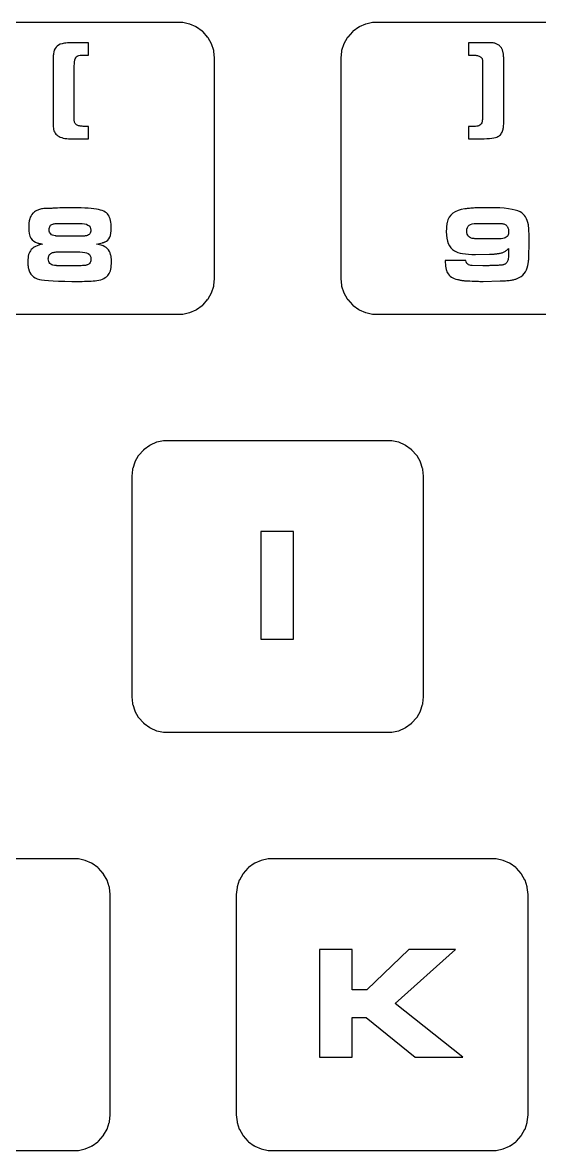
# Model space of a CAD drawing. Header units: millimetres. Extents: x -16 to 249, y -82 to 7.
# Drawn here: x 130.9 to 154.4, y -44.1 to 7.1 of the extents above; entities that cross this region are included whole.
import ezdxf

# ---------------------------------------------------------------- set-up
doc = ezdxf.new("R2010")
doc.units = ezdxf.units.MM
doc.layers.get('0').update_dxf_attribs({"lineweight": 25, "true_color": 0xffffff})

msp = doc.modelspace()

# ---------------------------------------------------------------- linework, layer by layer
for p, q in [((138.171, 7.12391), (127.829, 7.12391)), ((138.189, 7.11999), (138.171, 7.12391)), ((138.496, 7.05479), (138.189, 7.11999)), ((138.505, 7.05293), (138.496, 7.05479)), ((138.791, 6.92539), (138.505, 7.05293)), ((138.799, 6.92175), (138.791, 6.92539)), ((138.816, 6.91409), (138.799, 6.92175)), ((139.07, 6.72977), (138.816, 6.91409)), ((139.085, 6.7187), (139.07, 6.72977)), ((139.093, 6.71344), (139.085, 6.7187)), ((139.105, 6.69945), (139.093, 6.71344)), ((139.315, 6.46642), (139.105, 6.69945)), ((145.895, 6.69945), (145.685, 6.46642)), ((145.907, 6.71344), (145.895, 6.69945)), ((145.915, 6.7187), (145.907, 6.71344)), ((145.93, 6.72977), (145.915, 6.7187)), ((146.184, 6.91409), (145.93, 6.72977)), ((146.201, 6.92175), (146.184, 6.91409)), ((146.209, 6.92539), (146.201, 6.92175)), ((146.495, 7.05293), (146.209, 6.92539)), ((146.504, 7.05479), (146.495, 7.05293)), ((146.811, 7.11999), (146.504, 7.05479)), ((146.829, 7.12391), (146.811, 7.11999)), ((157.171, 7.12391), (146.829, 7.12391)), ((132.695, 6.16359), (132.613, 6.13687)), ((132.746, 6.17441), (132.695, 6.16359)), ((132.806, 6.18378), (132.746, 6.17441)), ((132.874, 6.1917), (132.806, 6.18378)), ((132.95, 6.19818), (132.874, 6.1917)), ((133.035, 6.20323), (132.95, 6.19818)), ((133.127, 6.20683), (133.035, 6.20323)), ((133.228, 6.20898), (133.127, 6.20683)), ((133.337, 6.20972), (133.228, 6.20898)), ((133.894, 6.20972), (133.337, 6.20972)), ((133.894, 5.64395), (133.894, 6.20972)), ((139.321, 6.45977), (139.315, 6.46642)), ((139.325, 6.45202), (139.321, 6.45977)), ((139.335, 6.43571), (139.325, 6.45202)), ((139.492, 6.16414), (139.335, 6.43571)), ((139.494, 6.15563), (139.492, 6.16414)), ((139.591, 5.85739), (139.494, 6.15563)), ((145.506, 6.15563), (145.409, 5.85739)), ((145.508, 6.16414), (145.506, 6.15563)), ((145.665, 6.43571), (145.508, 6.16414)), ((145.675, 6.45202), (145.665, 6.43571)), ((145.679, 6.45977), (145.675, 6.45202)), ((145.685, 6.46642), (145.679, 6.45977)), ((151.979, 6.20972), (151.176, 6.20972)), ((151.176, 6.20972), (151.176, 5.64395)), ((152.013, 6.20956), (151.979, 6.20972)), ((152.045, 6.20911), (152.013, 6.20956)), ((152.077, 6.20834), (152.045, 6.20911)), ((152.108, 6.20729), (152.077, 6.20834)), ((152.137, 6.20593), (152.108, 6.20729)), ((152.166, 6.20427), (152.137, 6.20593)), ((152.194, 6.2023), (152.166, 6.20427)), ((152.221, 6.20003), (152.194, 6.2023)), ((152.261, 6.19899), (152.221, 6.20003)), ((152.299, 6.19588), (152.261, 6.19899)), ((152.336, 6.19069), (152.299, 6.19588)), ((152.372, 6.18341), (152.336, 6.19069)), ((152.406, 6.17406), (152.372, 6.18341)), ((152.438, 6.16264), (152.406, 6.17406)), ((152.469, 6.14914), (152.438, 6.16264)), ((132.3, 5.64429), (132.299, 5.62727)), ((132.301, 5.66084), (132.3, 5.64429)), ((132.303, 5.67694), (132.301, 5.66084)), ((132.305, 5.69257), (132.303, 5.67694)), ((132.307, 5.70772), (132.305, 5.69257)), ((132.322, 5.79497), (132.307, 5.70772)), ((132.346, 5.87358), (132.322, 5.79497)), ((132.38, 5.94353), (132.346, 5.87358)), ((132.424, 6.00484), (132.38, 5.94353)), ((132.477, 6.05751), (132.424, 6.00484)), ((132.54, 6.10152), (132.477, 6.05751)), ((132.613, 6.13687), (132.54, 6.10152)), ((133.465, 5.63055), (133.517, 5.64059)), ((133.517, 5.64059), (133.573, 5.64395)), ((133.573, 5.64395), (133.894, 5.64395)), ((139.597, 5.83949), (139.591, 5.85739)), ((139.599, 5.82077), (139.597, 5.83949)), ((139.632, 5.5089), (139.599, 5.82077)), ((145.401, 5.82077), (145.368, 5.5089)), ((145.403, 5.83949), (145.401, 5.82077)), ((145.409, 5.85739), (145.403, 5.83949)), ((151.176, 5.64395), (151.41, 5.64395)), ((151.41, 5.64395), (151.458, 5.64282)), ((151.458, 5.64282), (151.503, 5.63945)), ((151.503, 5.63945), (151.545, 5.63383)), ((152.499, 6.13354), (152.469, 6.14914)), ((152.527, 6.11603), (152.499, 6.13354)), ((152.554, 6.09666), (152.527, 6.11603)), ((152.579, 6.07549), (152.554, 6.09666)), ((152.604, 6.05249), (152.579, 6.07549)), ((152.627, 6.02766), (152.604, 6.05249)), ((152.648, 6.00102), (152.627, 6.02766)), ((152.668, 5.97256), (152.648, 6.00102)), ((152.687, 5.94228), (152.668, 5.97256)), ((152.698, 5.92296), (152.687, 5.94228)), ((152.708, 5.90164), (152.698, 5.92296)), ((152.717, 5.87834), (152.708, 5.90164)), ((152.726, 5.85306), (152.717, 5.87834)), ((152.734, 5.82576), (152.726, 5.85306)), ((152.741, 5.79649), (152.734, 5.82576)), ((152.748, 5.76521), (152.741, 5.79649)), ((152.754, 5.73195), (152.748, 5.76521)), ((152.759, 5.69687), (152.754, 5.73195)), ((152.764, 5.66014), (152.759, 5.69687)), ((152.768, 5.62177), (152.764, 5.66014)), ((132.294, 5.49641), (132.293, 5.47643)), ((132.293, 5.47643), (132.293, 5.45613)), ((132.293, 5.45613), (132.293, 5.43555)), ((132.293, 5.43555), (132.293, 5.41467)), ((132.293, 5.41467), (132.293, 2.64424)), ((132.295, 5.53549), (132.294, 5.5161)), ((132.294, 5.5161), (132.294, 5.49641)), ((132.296, 5.57339), (132.295, 5.5546)), ((132.295, 5.5546), (132.295, 5.53549)), ((132.297, 5.59181), (132.296, 5.57339)), ((132.298, 5.60977), (132.297, 5.59181)), ((132.299, 5.62727), (132.298, 5.60977)), ((133.254, 5.10526), (133.255, 5.17091)), ((133.255, 5.17091), (133.257, 5.23013)), ((133.257, 5.23013), (133.259, 5.2829)), ((133.259, 5.2829), (133.263, 5.32922)), ((133.263, 5.32922), (133.267, 5.36909)), ((133.267, 5.36909), (133.272, 5.40253)), ((133.272, 5.40253), (133.278, 5.42952)), ((133.278, 5.42952), (133.295, 5.47977)), ((133.295, 5.47977), (133.318, 5.52333)), ((133.318, 5.52333), (133.346, 5.56018)), ((133.346, 5.56018), (133.38, 5.59035)), ((133.38, 5.59035), (133.42, 5.6138)), ((133.42, 5.6138), (133.465, 5.63055)), ((139.633, 5.5), (139.632, 5.5089)), ((139.633, -4.5), (139.633, 5.5)), ((145.368, 5.5089), (145.367, 5.5)), ((145.367, 5.5), (145.367, -4.5)), ((151.545, 5.63383), (151.584, 5.62596)), ((151.584, 5.62596), (151.621, 5.61584)), ((151.621, 5.61584), (151.654, 5.60347)), ((151.654, 5.60347), (151.685, 5.58885)), ((151.685, 5.58885), (151.712, 5.57199)), ((151.712, 5.57199), (151.737, 5.55298)), ((151.737, 5.55298), (151.758, 5.53188)), ((151.758, 5.53188), (151.776, 5.5087)), ((151.776, 5.5087), (151.791, 5.48344)), ((151.791, 5.48344), (151.802, 5.4561)), ((151.802, 5.4561), (151.81, 5.4267)), ((151.81, 5.4267), (151.815, 5.3952)), ((151.815, 5.3952), (151.817, 5.36163)), ((151.817, 5.36163), (151.817, 3.0162)), ((152.771, 5.58173), (152.768, 5.62177)), ((152.774, 5.54002), (152.771, 5.58173)), ((152.775, 5.49669), (152.774, 5.54002)), ((152.777, 5.45169), (152.775, 5.49669)), ((152.777, 5.40503), (152.777, 5.45169)), ((152.777, 2.63469), (152.777, 5.40503)), ((133.253, 5.03316), (133.254, 5.10526)), ((133.253, 2.68773), (133.253, 5.03316)), ((132.293, 2.64424), (132.298, 2.38916)), ((133.255, 2.65356), (133.253, 2.68773)), ((133.26, 2.62164), (133.255, 2.65356)), ((133.268, 2.59198), (133.26, 2.62164)), ((133.279, 2.56456), (133.268, 2.59198)), ((133.294, 2.53938), (133.279, 2.56456)), ((151.775, 2.57025), (151.753, 2.52724)), ((151.792, 2.61989), (151.775, 2.57025)), ((151.798, 2.64508), (151.792, 2.61989)), ((151.803, 2.67722), (151.798, 2.64508)), ((151.807, 2.71632), (151.803, 2.67722)), ((151.811, 2.76239), (151.807, 2.71632)), ((151.813, 2.8154), (151.811, 2.76239)), ((151.815, 2.87538), (151.813, 2.8154)), ((151.816, 2.94232), (151.815, 2.87538)), ((151.817, 3.0162), (151.816, 2.94232)), ((152.775, 2.50833), (152.776, 2.56918)), ((152.776, 2.56918), (152.777, 2.63469)), ((132.298, 2.38916), (132.302, 2.32356)), ((132.302, 2.32356), (132.311, 2.26212)), ((132.311, 2.26212), (132.327, 2.2048)), ((132.327, 2.2048), (132.35, 2.15164)), ((132.35, 2.15164), (132.379, 2.10263)), ((132.379, 2.10263), (132.414, 2.05775)), ((132.414, 2.05775), (132.456, 2.01703)), ((133.312, 2.51646), (133.294, 2.53938)), ((133.333, 2.49579), (133.312, 2.51646)), ((133.358, 2.47737), (133.333, 2.49579)), ((133.385, 2.46114), (133.358, 2.47737)), ((133.416, 2.44708), (133.385, 2.46114)), ((133.45, 2.43518), (133.416, 2.44708)), ((133.486, 2.42543), (133.45, 2.43518)), ((133.526, 2.41786), (133.486, 2.42543)), ((133.569, 2.41246), (133.526, 2.41786)), ((133.614, 2.40921), (133.569, 2.41246)), ((133.663, 2.40813), (133.614, 2.40921)), ((133.894, 2.40813), (133.663, 2.40813)), ((133.894, 1.84236), (133.894, 2.40813)), ((151.499, 2.40813), (151.176, 2.40813)), ((151.176, 2.40813), (151.176, 1.84236)), ((151.555, 2.41144), (151.499, 2.40813)), ((151.606, 2.42136), (151.555, 2.41144)), ((151.651, 2.43791), (151.606, 2.42136)), ((151.69, 2.46107), (151.651, 2.43791)), ((151.724, 2.49084), (151.69, 2.46107)), ((151.753, 2.52724), (151.724, 2.49084)), ((152.624, 2.0282), (152.654, 2.06419)), ((152.654, 2.06419), (152.68, 2.10349)), ((152.68, 2.10349), (152.703, 2.1461)), ((152.703, 2.1461), (152.723, 2.19202)), ((152.723, 2.19202), (152.739, 2.24124)), ((152.739, 2.24124), (152.748, 2.27409)), ((152.748, 2.27409), (152.756, 2.31161)), ((152.756, 2.31161), (152.762, 2.35381)), ((152.762, 2.35381), (152.767, 2.40065)), ((152.767, 2.40065), (152.772, 2.45216)), ((152.772, 2.45216), (152.775, 2.50833)), ((132.456, 2.01703), (132.505, 1.98045)), ((132.505, 1.98045), (132.559, 1.94809)), ((132.559, 1.94809), (132.618, 1.92004)), ((132.618, 1.92004), (132.683, 1.8963)), ((132.683, 1.8963), (132.754, 1.87689)), ((132.754, 1.87689), (132.829, 1.86179)), ((132.829, 1.86179), (132.91, 1.851)), ((132.91, 1.851), (132.996, 1.84453)), ((132.996, 1.84453), (133.088, 1.84236)), ((133.088, 1.84236), (133.894, 1.84236)), ((151.176, 1.84236), (151.735, 1.84236)), ((151.735, 1.84236), (151.88, 1.84389)), ((151.88, 1.84389), (152.012, 1.84848)), ((152.012, 1.84848), (152.129, 1.85611)), ((152.129, 1.85611), (152.233, 1.86679)), ((152.233, 1.86679), (152.324, 1.88052)), ((152.324, 1.88052), (152.4, 1.89731)), ((152.4, 1.89731), (152.463, 1.91716)), ((152.463, 1.91716), (152.512, 1.94005)), ((152.512, 1.94005), (152.553, 1.96613)), ((152.553, 1.96613), (152.59, 1.9955)), ((152.59, 1.9955), (152.624, 2.0282)), ((131.394, -1.51663), (131.367, -1.54047)), ((131.422, -1.49399), (131.394, -1.51663)), ((131.452, -1.47252), (131.422, -1.49399)), ((131.484, -1.45226), (131.452, -1.47252)), ((131.518, -1.43317), (131.484, -1.45226)), ((131.555, -1.41527), (131.518, -1.43317)), ((131.593, -1.39854), (131.555, -1.41527)), ((131.633, -1.38303), (131.593, -1.39854)), ((131.676, -1.36903), (131.633, -1.38303)), ((131.72, -1.3569), (131.676, -1.36903)), ((131.766, -1.34663), (131.72, -1.3569)), ((131.814, -1.33824), (131.766, -1.34663)), ((131.864, -1.33171), (131.814, -1.33824)), ((131.917, -1.32704), (131.864, -1.33171)), ((131.971, -1.32423), (131.917, -1.32704)), ((132.027, -1.3233), (131.971, -1.32423)), ((132.064, -1.32314), (132.027, -1.3233)), ((132.103, -1.32262), (132.064, -1.32314)), ((132.144, -1.32176), (132.103, -1.32262)), ((132.187, -1.32054), (132.144, -1.32176)), ((132.233, -1.319), (132.187, -1.32054)), ((132.28, -1.31709), (132.233, -1.319)), ((132.33, -1.31485), (132.28, -1.31709)), ((132.382, -1.31227), (132.33, -1.31485)), ((132.496, -1.30644), (132.382, -1.31227)), ((132.599, -1.30141), (132.496, -1.30644)), ((132.691, -1.29713), (132.599, -1.30141)), ((132.773, -1.29364), (132.691, -1.29713)), ((132.843, -1.29092), (132.773, -1.29364)), ((132.903, -1.28899), (132.843, -1.29092)), ((132.952, -1.28781), (132.903, -1.28899)), ((132.99, -1.28743), (132.952, -1.28781)), ((133.197, -1.28847), (132.99, -1.28743)), ((133.39, -1.29158), (133.197, -1.28847)), ((133.57, -1.29678), (133.39, -1.29158)), ((133.735, -1.30405), (133.57, -1.29678)), ((133.886, -1.3134), (133.735, -1.30405)), ((134.024, -1.32483), (133.886, -1.3134)), ((134.147, -1.33833), (134.024, -1.32483)), ((134.256, -1.35391), (134.147, -1.33833)), ((134.355, -1.37256), (134.256, -1.35391)), ((134.444, -1.39529), (134.355, -1.37256)), ((134.525, -1.42209), (134.444, -1.39529)), ((134.597, -1.45296), (134.525, -1.42209)), ((134.661, -1.4879), (134.597, -1.45296)), ((134.716, -1.52692), (134.661, -1.4879)), ((134.762, -1.56999), (134.716, -1.52692)), ((150.567, -1.47179), (150.456, -1.54251)), ((150.698, -1.41429), (150.567, -1.47179)), ((150.847, -1.37003), (150.698, -1.41429)), ((151.016, -1.33899), (150.847, -1.37003)), ((151.062, -1.33305), (151.016, -1.33899)), ((151.111, -1.32745), (151.062, -1.33305)), ((151.163, -1.32219), (151.111, -1.32745)), ((151.218, -1.31726), (151.163, -1.32219)), ((151.276, -1.31268), (151.218, -1.31726)), ((151.337, -1.30844), (151.276, -1.31268)), ((151.401, -1.30455), (151.337, -1.30844)), ((151.467, -1.30099), (151.401, -1.30455)), ((151.537, -1.29781), (151.467, -1.30099)), ((151.61, -1.29506), (151.537, -1.29781)), ((151.687, -1.29272), (151.61, -1.29506)), ((151.766, -1.29082), (151.687, -1.29272)), ((151.849, -1.28934), (151.766, -1.29082)), ((151.935, -1.28827), (151.849, -1.28934)), ((152.024, -1.28764), (151.935, -1.28827)), ((152.117, -1.28743), (152.024, -1.28764)), ((152.367, -1.29048), (152.117, -1.28743)), ((152.596, -1.29964), (152.367, -1.29048)), ((152.804, -1.3149), (152.596, -1.29964)), ((152.991, -1.33624), (152.804, -1.3149)), ((153.156, -1.36371), (152.991, -1.33624)), ((153.301, -1.39728), (153.156, -1.36371)), ((153.425, -1.43694), (153.301, -1.39728)), ((153.528, -1.48271), (153.425, -1.43694)), ((153.6, -1.52742), (153.528, -1.48271)), ((153.665, -1.5802), (153.6, -1.52742)), ((131.192, -1.98534), (131.183, -2.09213)), ((131.207, -1.88786), (131.192, -1.98534)), ((131.227, -1.79971), (131.207, -1.88786)), ((131.253, -1.7209), (131.227, -1.79971)), ((131.286, -1.65143), (131.253, -1.7209)), ((131.324, -1.59128), (131.286, -1.65143)), ((131.367, -1.54047), (131.324, -1.59128)), ((132.205, -2.0656), (132.238, -2.04729)), ((132.238, -2.04729), (132.276, -2.03439)), ((132.276, -2.03439), (132.307, -2.02612)), ((132.307, -2.02612), (132.34, -2.01895)), ((132.34, -2.01895), (132.377, -2.01289)), ((132.377, -2.01289), (132.417, -2.00793)), ((132.417, -2.00793), (132.459, -2.00407)), ((132.459, -2.00407), (132.505, -2.00131)), ((132.505, -2.00131), (132.553, -1.99966)), ((132.553, -1.99966), (132.604, -1.99911)), ((132.604, -1.99911), (133.494, -1.99911)), ((133.494, -1.99911), (133.613, -2.00386)), ((133.613, -2.00386), (133.716, -2.01811)), ((133.716, -2.01811), (133.803, -2.04185)), ((133.803, -2.04185), (133.875, -2.0751)), ((134.8, -1.61714), (134.762, -1.56999)), ((134.832, -1.66969), (134.8, -1.61714)), ((134.859, -1.72899), (134.832, -1.66969)), ((134.882, -1.79503), (134.859, -1.72899)), ((134.901, -1.86781), (134.882, -1.79503)), ((134.916, -1.94733), (134.901, -1.86781)), ((134.926, -2.0336), (134.916, -1.94733)), ((134.932, -2.1266), (134.926, -2.0336)), ((150.19, -2.03282), (150.186, -2.05777)), ((150.195, -2.00783), (150.19, -2.03282)), ((150.199, -1.98279), (150.195, -2.00783)), ((150.205, -1.9577), (150.199, -1.98279)), ((150.239, -1.83406), (150.205, -1.9577)), ((150.292, -1.72365), (150.239, -1.83406)), ((150.365, -1.62646), (150.292, -1.72365)), ((150.456, -1.54251), (150.365, -1.62646)), ((151.21, -2.0854), (151.273, -2.04765)), ((151.273, -2.04765), (151.349, -2.02068)), ((151.349, -2.02068), (151.438, -2.0045)), ((151.438, -2.0045), (151.542, -1.99911)), ((151.542, -1.99911), (152.082, -1.99911)), ((152.082, -1.99911), (152.223, -2.00339)), ((152.223, -2.00339), (152.371, -2.00768)), ((152.371, -2.00768), (152.408, -2.00867)), ((152.408, -2.00867), (152.445, -2.00952)), ((152.445, -2.00952), (152.482, -2.01025)), ((152.482, -2.01025), (152.518, -2.01085)), ((152.518, -2.01085), (152.554, -2.01131)), ((152.554, -2.01131), (152.59, -2.01164)), ((152.59, -2.01164), (152.625, -2.01184)), ((152.625, -2.01184), (152.66, -2.0119)), ((152.66, -2.0119), (152.7, -2.01346)), ((152.7, -2.01346), (152.739, -2.0181)), ((152.739, -2.0181), (152.774, -2.02582)), ((152.774, -2.02582), (152.807, -2.03665)), ((152.807, -2.03665), (152.838, -2.05057)), ((153.722, -1.64101), (153.665, -1.5802)), ((153.772, -1.70988), (153.722, -1.64101)), ((153.814, -1.78682), (153.772, -1.70988)), ((153.849, -1.8718), (153.814, -1.78682)), ((153.877, -1.96483), (153.849, -1.8718)), ((153.897, -2.0659), (153.877, -1.96483)), ((131.183, -2.09213), (131.18, -2.20827)), ((131.18, -2.20827), (131.187, -2.34544)), ((131.187, -2.34544), (131.206, -2.46785)), ((131.206, -2.46785), (131.238, -2.5755)), ((132.113, -2.28951), (132.116, -2.23862)), ((132.118, -2.3479), (132.113, -2.28951)), ((132.116, -2.23862), (132.124, -2.19316)), ((132.13, -2.39961), (132.118, -2.3479)), ((132.124, -2.19316), (132.136, -2.15314)), ((132.152, -2.4446), (132.13, -2.39961)), ((132.136, -2.15314), (132.154, -2.11853)), ((132.181, -2.48289), (132.152, -2.4446)), ((132.154, -2.11853), (132.177, -2.08936)), ((132.177, -2.08936), (132.205, -2.0656)), ((132.219, -2.5145), (132.181, -2.48289)), ((132.266, -2.53938), (132.219, -2.5145)), ((132.321, -2.55757), (132.266, -2.53938)), ((132.385, -2.56906), (132.321, -2.55757)), ((133.806, -2.56091), (133.779, -2.56664)), ((133.852, -2.54678), (133.806, -2.56091)), ((133.892, -2.5275), (133.852, -2.54678)), ((133.875, -2.0751), (133.93, -2.11784)), ((133.925, -2.50304), (133.892, -2.5275)), ((133.953, -2.47339), (133.925, -2.50304)), ((133.93, -2.11784), (133.97, -2.17009)), ((133.974, -2.43857), (133.953, -2.47339)), ((133.97, -2.17009), (133.993, -2.23183)), ((133.989, -2.39857), (133.974, -2.43857)), ((133.998, -2.35341), (133.989, -2.39857)), ((133.993, -2.23183), (134.001, -2.30307)), ((134.001, -2.30307), (133.998, -2.35341)), ((134.865, -2.62732), (134.896, -2.54501)), ((134.896, -2.54501), (134.917, -2.45074)), ((134.917, -2.45074), (134.93, -2.34453)), ((134.93, -2.34453), (134.935, -2.22635)), ((134.935, -2.22635), (134.932, -2.1266)), ((150.168, -2.28889), (150.167, -2.31715)), ((150.167, -2.31715), (150.167, -2.34605)), ((150.167, -2.34605), (150.167, -2.3756)), ((150.167, -2.3756), (150.172, -2.53108)), ((150.169, -2.26128), (150.168, -2.28889)), ((150.17, -2.23428), (150.169, -2.26128)), ((150.171, -2.20795), (150.17, -2.23428)), ((150.173, -2.18222), (150.171, -2.20795)), ((150.172, -2.53108), (150.19, -2.67326)), ((150.175, -2.15715), (150.173, -2.18222)), ((150.177, -2.13237), (150.175, -2.15715)), ((150.18, -2.10754), (150.177, -2.13237)), ((150.183, -2.08267), (150.18, -2.10754)), ((150.186, -2.05777), (150.183, -2.08267)), ((151.1, -2.34431), (151.107, -2.2634)), ((151.105, -2.41991), (151.1, -2.34431)), ((151.119, -2.48634), (151.105, -2.41991)), ((151.107, -2.2634), (151.127, -2.19328)), ((151.143, -2.54359), (151.119, -2.48634)), ((151.127, -2.19328), (151.162, -2.13396)), ((151.176, -2.59167), (151.143, -2.54359)), ((151.162, -2.13396), (151.21, -2.0854)), ((152.838, -2.05057), (152.865, -2.06757)), ((152.865, -2.06757), (152.891, -2.08768)), ((152.891, -2.08768), (152.913, -2.11087)), ((152.913, -2.11087), (152.933, -2.13684)), ((152.933, -2.13684), (152.951, -2.16533)), ((152.951, -2.16533), (152.965, -2.1963)), ((152.98, -2.52423), (152.959, -2.56615)), ((152.965, -2.1963), (152.977, -2.22978)), ((152.977, -2.22978), (152.987, -2.26575)), ((152.982, -2.51801), (152.98, -2.52423)), ((152.984, -2.51152), (152.982, -2.51801)), ((152.985, -2.50479), (152.984, -2.51152)), ((152.987, -2.4978), (152.985, -2.50479)), ((152.987, -2.26575), (152.993, -2.30423)), ((152.989, -2.49055), (152.987, -2.4978)), ((152.99, -2.48306), (152.989, -2.49055)), ((152.992, -2.47531), (152.99, -2.48306)), ((152.993, -2.4673), (152.992, -2.47531)), ((152.993, -2.30423), (152.997, -2.3452)), ((152.995, -2.45895), (152.993, -2.4673)), ((152.996, -2.45018), (152.995, -2.45895)), ((152.997, -2.44098), (152.996, -2.45018)), ((152.997, -2.3452), (152.999, -2.38867)), ((152.998, -2.42133), (152.997, -2.43137)), ((152.997, -2.43137), (152.997, -2.44098)), ((152.999, -2.39998), (152.998, -2.41086)), ((152.998, -2.41086), (152.998, -2.42133)), ((152.999, -2.38867), (152.999, -2.39998)), ((153.906, -2.13049), (153.897, -2.0659)), ((153.913, -2.20221), (153.906, -2.13049)), ((153.92, -2.28104), (153.913, -2.20221)), ((153.925, -2.36699), (153.92, -2.28104)), ((153.929, -2.46005), (153.925, -2.36699)), ((153.932, -2.56024), (153.929, -2.46005)), ((153.934, -2.66756), (153.932, -2.56024)), ((131.238, -2.5755), (131.283, -2.66838)), ((131.283, -2.66838), (131.341, -2.74652)), ((131.341, -2.74652), (131.412, -2.80989)), ((131.412, -2.80989), (131.496, -2.85851)), ((131.496, -3.04456), (131.435, -3.07747)), ((131.496, -2.85851), (131.593, -2.89235)), ((131.564, -3.01476), (131.496, -3.04456)), ((131.638, -2.98805), (131.564, -3.01476)), ((131.593, -2.89235), (131.607, -2.89635)), ((131.607, -2.89635), (131.621, -2.90024)), ((131.621, -2.90024), (131.635, -2.90399)), ((131.635, -2.90399), (131.648, -2.90762)), ((131.719, -2.96443), (131.638, -2.98805)), ((131.648, -2.90762), (131.662, -2.91112)), ((131.662, -2.91112), (131.675, -2.91449)), ((131.675, -2.91449), (131.688, -2.91774)), ((131.688, -2.91774), (131.701, -2.92087)), ((131.701, -2.92087), (131.714, -2.92389)), ((131.714, -2.92389), (131.727, -2.92688)), ((131.807, -2.94391), (131.719, -2.96443)), ((131.727, -2.92688), (131.74, -2.92982)), ((131.74, -2.92982), (131.753, -2.93272)), ((131.753, -2.93272), (131.767, -2.93559)), ((131.767, -2.93559), (131.78, -2.9384)), ((131.78, -2.9384), (131.793, -2.94118)), ((131.793, -2.94118), (131.807, -2.94391)), ((132.4, -2.57166), (132.385, -2.56906)), ((132.414, -2.57397), (132.4, -2.57166)), ((132.429, -2.57605), (132.414, -2.57397)), ((132.443, -2.57788), (132.429, -2.57605)), ((132.457, -2.57945), (132.443, -2.57788)), ((132.471, -2.58076), (132.457, -2.57945)), ((132.485, -2.58182), (132.471, -2.58076)), ((132.499, -2.58263), (132.485, -2.58182)), ((132.513, -2.58327), (132.499, -2.58263)), ((132.527, -2.58382), (132.513, -2.58327)), ((132.543, -2.58429), (132.527, -2.58382)), ((132.559, -2.58467), (132.543, -2.58429)), ((132.576, -2.58496), (132.559, -2.58467)), ((132.594, -2.58517), (132.576, -2.58496)), ((132.612, -2.58531), (132.594, -2.58517)), ((132.632, -2.58534), (132.612, -2.58531)), ((133.459, -2.58534), (132.632, -2.58534)), ((133.519, -2.58496), (133.459, -2.58534)), ((133.574, -2.58382), (133.519, -2.58496)), ((133.625, -2.58191), (133.574, -2.58382)), ((133.67, -2.57924), (133.625, -2.58191)), ((133.712, -2.57581), (133.67, -2.57924)), ((133.748, -2.57159), (133.712, -2.57581)), ((133.779, -2.56664), (133.748, -2.57159)), ((134.262, -2.94006), (134.517, -2.88579)), ((134.479, -2.99707), (134.262, -2.94006)), ((134.561, -3.02557), (134.479, -2.99707)), ((134.517, -2.88579), (134.536, -2.88147)), ((134.536, -2.88147), (134.554, -2.87663)), ((134.554, -2.87663), (134.572, -2.87129)), ((134.636, -3.06097), (134.561, -3.02557)), ((134.572, -2.87129), (134.59, -2.86543)), ((134.59, -2.86543), (134.608, -2.85909)), ((134.608, -2.85909), (134.625, -2.8522)), ((134.625, -2.8522), (134.641, -2.84483)), ((134.702, -3.10324), (134.636, -3.06097)), ((134.641, -2.84483), (134.658, -2.83694)), ((134.658, -2.83694), (134.723, -2.80247)), ((134.723, -2.80247), (134.779, -2.75606)), ((134.779, -2.75606), (134.827, -2.69766)), ((134.827, -2.69766), (134.865, -2.62732)), ((150.19, -2.67326), (150.218, -2.80212)), ((150.218, -2.80212), (150.258, -2.91766)), ((150.258, -2.91766), (150.31, -3.01988)), ((150.31, -3.01988), (150.373, -3.1088)), ((151.22, -2.63057), (151.176, -2.59167)), ((151.272, -2.66029), (151.22, -2.63057)), ((151.335, -2.68085), (151.272, -2.66029)), ((151.406, -2.69223), (151.335, -2.68085)), ((151.431, -2.69478), (151.406, -2.69223)), ((151.457, -2.69699), (151.431, -2.69478)), ((151.484, -2.69885), (151.457, -2.69699)), ((151.514, -2.70039), (151.484, -2.69885)), ((151.544, -2.70158), (151.514, -2.70039)), ((151.576, -2.70242), (151.544, -2.70158)), ((151.61, -2.70294), (151.576, -2.70242)), ((151.645, -2.70311), (151.61, -2.70294)), ((152.584, -2.70311), (151.645, -2.70311)), ((152.662, -2.70032), (152.584, -2.70311)), ((152.732, -2.69193), (152.662, -2.70032)), ((152.793, -2.67795), (152.732, -2.69193)), ((152.847, -2.65839), (152.793, -2.67795)), ((152.892, -2.63324), (152.847, -2.65839)), ((152.93, -2.60249), (152.892, -2.63324)), ((152.959, -2.56615), (152.93, -2.60249)), ((153.926, -3.17624), (153.929, -3.06528)), ((153.929, -3.06528), (153.931, -3.01337)), ((153.931, -3.01337), (153.932, -2.96527)), ((153.932, -2.96527), (153.933, -2.92099)), ((153.933, -2.92099), (153.934, -2.88051)), ((153.935, -2.78198), (153.934, -2.66756)), ((153.934, -2.81102), (153.935, -2.78198)), ((153.934, -2.84386), (153.934, -2.81102)), ((153.934, -2.88051), (153.934, -2.84386)), ((131.149, -3.56305), (131.142, -3.64505)), ((131.161, -3.48694), (131.149, -3.56305)), ((131.178, -3.41672), (131.161, -3.48694)), ((131.199, -3.35239), (131.178, -3.41672)), ((131.225, -3.29395), (131.199, -3.35239)), ((131.256, -3.24139), (131.225, -3.29395)), ((131.291, -3.19473), (131.256, -3.24139)), ((131.333, -3.15254), (131.291, -3.19473)), ((131.381, -3.11346), (131.333, -3.15254)), ((131.435, -3.07747), (131.381, -3.11346)), ((132.073, -3.61061), (132.075, -3.56572)), ((132.075, -3.56572), (132.082, -3.52428)), ((132.082, -3.52428), (132.093, -3.4863)), ((132.093, -3.4863), (132.108, -3.4518)), ((132.108, -3.4518), (132.128, -3.42075)), ((132.128, -3.42075), (132.152, -3.39316)), ((132.152, -3.39316), (132.181, -3.36903)), ((132.181, -3.36903), (132.214, -3.34837)), ((132.214, -3.34837), (132.239, -3.33633)), ((132.239, -3.33633), (132.269, -3.3259)), ((132.269, -3.3259), (132.301, -3.31708)), ((132.301, -3.31708), (132.338, -3.30984)), ((132.338, -3.30984), (132.378, -3.30423)), ((132.378, -3.30423), (132.422, -3.30022)), ((132.422, -3.30022), (132.469, -3.29782)), ((132.469, -3.29782), (132.52, -3.29701)), ((132.52, -3.29701), (133.505, -3.29701)), ((133.505, -3.29701), (133.623, -3.30196)), ((133.623, -3.30196), (133.726, -3.31679)), ((133.726, -3.31679), (133.812, -3.34149)), ((133.812, -3.34149), (133.883, -3.3761)), ((133.883, -3.3761), (133.939, -3.42058)), ((133.939, -3.42058), (133.978, -3.47495)), ((133.978, -3.47495), (134.002, -3.5392)), ((134.002, -3.5392), (134.01, -3.61333)), ((134.76, -3.15237), (134.702, -3.10324)), ((134.809, -3.20837), (134.76, -3.15237)), ((134.85, -3.27126), (134.809, -3.20837)), ((134.883, -3.341), (134.85, -3.27126)), ((134.907, -3.41762), (134.883, -3.341)), ((134.916, -3.45746), (134.907, -3.41762)), ((134.923, -3.49698), (134.916, -3.45746)), ((134.929, -3.53615), (134.923, -3.49698)), ((134.934, -3.57498), (134.929, -3.53615)), ((134.938, -3.61348), (134.934, -3.57498)), ((150.373, -3.1088), (150.447, -3.1844)), ((150.447, -3.1844), (150.533, -3.24669)), ((150.533, -3.24669), (150.606, -3.28549)), ((150.606, -3.28549), (150.693, -3.31911)), ((150.693, -3.31911), (150.794, -3.34755)), ((150.794, -3.34755), (150.908, -3.37083)), ((150.908, -3.37083), (151.036, -3.38893)), ((151.036, -3.38893), (151.177, -3.40187)), ((151.177, -3.40187), (151.333, -3.40962)), ((151.333, -3.40962), (151.501, -3.41222)), ((151.501, -3.41222), (152.128, -3.40198)), ((152.128, -3.40198), (152.164, -3.40173)), ((152.164, -3.40173), (152.2, -3.40105)), ((152.2, -3.40105), (152.235, -3.39989)), ((152.235, -3.39989), (152.27, -3.39825)), ((152.27, -3.39825), (152.304, -3.39616)), ((152.304, -3.39616), (152.338, -3.3936)), ((152.338, -3.3936), (152.371, -3.39058)), ((152.371, -3.39058), (152.403, -3.38708)), ((152.403, -3.38708), (152.436, -3.38313)), ((152.436, -3.38313), (152.468, -3.37871)), ((152.468, -3.37871), (152.501, -3.37381)), ((152.501, -3.37381), (152.535, -3.36845)), ((152.535, -3.36845), (152.568, -3.36263)), ((152.568, -3.36263), (152.602, -3.35634)), ((152.602, -3.35634), (152.636, -3.34959)), ((152.636, -3.34959), (152.67, -3.34238)), ((152.67, -3.34238), (152.705, -3.33386)), ((152.705, -3.33386), (152.738, -3.32324)), ((152.738, -3.32324), (152.771, -3.3105)), ((152.771, -3.3105), (152.803, -3.29564)), ((152.803, -3.29564), (152.834, -3.27867)), ((152.834, -3.27867), (152.864, -3.25958)), ((152.864, -3.25958), (152.894, -3.23837)), ((152.894, -3.23837), (152.923, -3.21506)), ((152.923, -3.21506), (153.001, -3.13921)), ((152.991, -3.54063), (152.984, -3.59271)), ((152.995, -3.48401), (152.991, -3.54063)), ((152.996, -3.42281), (152.995, -3.48401)), ((153.001, -3.13921), (152.996, -3.42281)), ((153.916, -3.59036), (153.918, -3.55942)), ((153.918, -3.55942), (153.919, -3.52765)), ((153.919, -3.52765), (153.92, -3.49509)), ((153.92, -3.49509), (153.921, -3.46172)), ((153.921, -3.37988), (153.922, -3.34882)), ((153.921, -3.40613), (153.921, -3.37988)), ((153.921, -3.46172), (153.921, -3.40613)), ((153.922, -3.34882), (153.923, -3.31293)), ((153.923, -3.31293), (153.924, -3.27219)), ((153.924, -3.27219), (153.925, -3.22662)), ((153.925, -3.22662), (153.926, -3.17624)), ((131.142, -3.64505), (131.14, -3.73293)), ((131.14, -3.73293), (131.14, -3.77539)), ((131.14, -3.77539), (131.142, -3.81734)), ((131.142, -3.81734), (131.144, -3.85878)), ((131.144, -3.85878), (131.148, -3.8997)), ((131.148, -3.8997), (131.152, -3.94012)), ((131.152, -3.94012), (131.158, -3.98004)), ((131.158, -3.98004), (131.164, -4.01944)), ((131.164, -4.01944), (131.172, -4.05833)), ((131.172, -4.05833), (131.196, -4.15022)), ((132.077, -3.67267), (132.073, -3.61061)), ((132.09, -3.72771), (132.077, -3.67267)), ((132.112, -3.77574), (132.09, -3.72771)), ((132.142, -3.81676), (132.112, -3.77574)), ((132.181, -3.85075), (132.142, -3.81676)), ((132.228, -3.87775), (132.181, -3.85075)), ((132.285, -3.89772), (132.228, -3.87775)), ((132.349, -3.91069), (132.285, -3.89772)), ((132.369, -3.91386), (132.349, -3.91069)), ((132.391, -3.91661), (132.369, -3.91386)), ((132.414, -3.91893), (132.391, -3.91661)), ((132.439, -3.92084), (132.414, -3.91893)), ((132.466, -3.92232), (132.439, -3.92084)), ((132.494, -3.92337), (132.466, -3.92232)), ((132.524, -3.924), (132.494, -3.92337)), ((132.556, -3.92421), (132.524, -3.924)), ((133.505, -3.92421), (132.556, -3.92421)), ((133.568, -3.92371), (133.505, -3.92421)), ((133.626, -3.92218), (133.568, -3.92371)), ((133.677, -3.91965), (133.626, -3.92218)), ((133.723, -3.91611), (133.677, -3.91965)), ((133.762, -3.91154), (133.723, -3.91611)), ((133.795, -3.90596), (133.762, -3.91154)), ((133.823, -3.89937), (133.795, -3.90596)), ((133.844, -3.89177), (133.823, -3.89937)), ((133.883, -3.87146), (133.844, -3.89177)), ((133.916, -3.847), (133.883, -3.87146)), ((133.945, -3.81841), (133.916, -3.847)), ((133.968, -3.78566), (133.945, -3.81841)), ((133.986, -3.74879), (133.968, -3.78566)), ((133.999, -3.70778), (133.986, -3.74879)), ((134.007, -3.66263), (133.999, -3.70778)), ((134.01, -3.61333), (134.007, -3.66263)), ((134.893, -4.15746), (134.911, -4.08713)), ((134.911, -4.08713), (134.925, -4.00891)), ((134.925, -4.00891), (134.935, -3.92281)), ((134.935, -3.92281), (134.941, -3.82881)), ((134.941, -3.65164), (134.938, -3.61348)), ((134.942, -3.68945), (134.941, -3.65164)), ((134.941, -3.82881), (134.943, -3.72693)), ((134.943, -3.72693), (134.942, -3.68945)), ((150.118, -3.68869), (150.119, -3.78329)), ((151.051, -3.68869), (150.118, -3.68869)), ((150.119, -3.78329), (150.124, -3.87061)), ((150.124, -3.87061), (150.132, -3.95064)), ((150.132, -3.95064), (150.142, -4.02339)), ((150.142, -4.02339), (150.156, -4.08887)), ((150.156, -4.08887), (150.173, -4.14705)), ((151.062, -3.7421), (151.051, -3.68869)), ((151.081, -3.78838), (151.062, -3.7421)), ((151.107, -3.82753), (151.081, -3.78838)), ((151.141, -3.85957), (151.107, -3.82753)), ((151.182, -3.88449), (151.141, -3.85957)), ((151.23, -3.9023), (151.182, -3.88449)), ((151.286, -3.91298), (151.23, -3.9023)), ((151.349, -3.91653), (151.286, -3.91298)), ((151.824, -3.92421), (151.349, -3.91653)), ((151.887, -3.92415), (151.824, -3.92421)), ((151.946, -3.92393), (151.887, -3.92415)), ((152.002, -3.92358), (151.946, -3.92393)), ((152.055, -3.9231), (152.002, -3.92358)), ((152.104, -3.92245), (152.055, -3.9231)), ((152.15, -3.92169), (152.104, -3.92245)), ((152.192, -3.92078), (152.15, -3.92169)), ((152.231, -3.91974), (152.192, -3.92078)), ((152.269, -3.91855), (152.231, -3.91974)), ((152.308, -3.91721), (152.269, -3.91855)), ((152.349, -3.91574), (152.308, -3.91721)), ((152.391, -3.91414), (152.349, -3.91574)), ((152.434, -3.91238), (152.391, -3.91414)), ((152.479, -3.91049), (152.434, -3.91238)), ((152.525, -3.90846), (152.479, -3.91049)), ((152.573, -3.9063), (152.525, -3.90846)), ((152.603, -3.90581), (152.573, -3.9063)), ((152.633, -3.90436), (152.603, -3.90581)), ((152.66, -3.90193), (152.633, -3.90436)), ((152.687, -3.89853), (152.66, -3.90193)), ((152.712, -3.89417), (152.687, -3.89853)), ((152.736, -3.88884), (152.712, -3.89417)), ((152.759, -3.88252), (152.736, -3.88884)), ((152.78, -3.87526), (152.759, -3.88252)), ((152.8, -3.86703), (152.78, -3.87526)), ((152.82, -3.85794), (152.8, -3.86703)), ((152.838, -3.84796), (152.82, -3.85794)), ((152.855, -3.83708), (152.838, -3.84796)), ((152.871, -3.82532), (152.855, -3.83708)), ((152.885, -3.81268), (152.871, -3.82532)), ((152.899, -3.79915), (152.885, -3.81268)), ((152.912, -3.78473), (152.899, -3.79915)), ((152.932, -3.75545), (152.912, -3.78473)), ((152.949, -3.7216), (152.932, -3.75545)), ((152.963, -3.6832), (152.949, -3.7216)), ((152.975, -3.64023), (152.963, -3.6832)), ((152.984, -3.59271), (152.975, -3.64023)), ((153.809, -4.11409), (153.844, -4.02026)), ((153.844, -4.02026), (153.869, -3.91846)), ((153.869, -3.91846), (153.876, -3.88681)), ((153.876, -3.88681), (153.882, -3.85565)), ((153.882, -3.85565), (153.888, -3.82494)), ((153.888, -3.82494), (153.893, -3.79471)), ((153.893, -3.79471), (153.898, -3.76492)), ((153.898, -3.76492), (153.902, -3.73563)), ((153.902, -3.73563), (153.906, -3.70679)), ((153.906, -3.70679), (153.909, -3.67841)), ((153.909, -3.67841), (153.912, -3.64987)), ((153.912, -3.64987), (153.914, -3.62053)), ((153.914, -3.62053), (153.916, -3.59036)), ((131.196, -4.15022), (131.231, -4.2334)), ((131.231, -4.2334), (131.277, -4.30785)), ((131.277, -4.30785), (131.334, -4.37355)), ((131.334, -4.37355), (131.401, -4.43054)), ((131.401, -4.43054), (131.478, -4.47879)), ((131.478, -4.47879), (131.567, -4.51833)), ((131.567, -4.51833), (131.666, -4.54913)), ((131.666, -4.54913), (131.766, -4.56947)), ((131.766, -4.56947), (131.903, -4.5871)), ((131.903, -4.5871), (132.076, -4.60201)), ((132.076, -4.60201), (132.286, -4.6142)), ((134.112, -4.61299), (134.199, -4.60472)), ((134.199, -4.60472), (134.281, -4.59517)), ((134.281, -4.59517), (134.37, -4.5802)), ((134.37, -4.5802), (134.453, -4.55972)), ((134.453, -4.55972), (134.529, -4.53374)), ((134.529, -4.53374), (134.599, -4.50224)), ((134.599, -4.50224), (134.663, -4.46523)), ((134.663, -4.46523), (134.72, -4.42271)), ((134.72, -4.42271), (134.771, -4.37468)), ((134.771, -4.37468), (134.815, -4.32114)), ((134.815, -4.32114), (134.845, -4.27446)), ((134.845, -4.27446), (134.871, -4.21989)), ((134.871, -4.21989), (134.893, -4.15746)), ((139.599, -4.82077), (139.632, -4.5089)), ((139.632, -4.5089), (139.633, -4.5)), ((145.367, -4.5), (145.368, -4.5089)), ((145.368, -4.5089), (145.401, -4.82077)), ((150.173, -4.14705), (150.193, -4.19795)), ((150.193, -4.19795), (150.216, -4.24158)), ((150.216, -4.24158), (150.255, -4.29976)), ((150.255, -4.29976), (150.299, -4.35236)), ((150.299, -4.35236), (150.349, -4.39935)), ((150.349, -4.39935), (150.403, -4.44077)), ((150.403, -4.44077), (150.463, -4.47659)), ((150.463, -4.47659), (150.528, -4.50684)), ((150.528, -4.50684), (150.599, -4.53148)), ((150.599, -4.53148), (150.674, -4.55054)), ((150.674, -4.55054), (150.703, -4.55777)), ((150.703, -4.55777), (150.732, -4.56459)), ((150.732, -4.56459), (150.761, -4.57098)), ((150.761, -4.57098), (150.789, -4.57695)), ((150.789, -4.57695), (150.818, -4.5825)), ((150.818, -4.5825), (150.846, -4.58763)), ((150.846, -4.58763), (150.874, -4.59233)), ((150.874, -4.59233), (150.902, -4.59662)), ((150.902, -4.59662), (150.93, -4.60042)), ((150.93, -4.60042), (150.958, -4.60371)), ((150.958, -4.60371), (150.986, -4.60651)), ((150.986, -4.60651), (151.014, -4.6088)), ((151.014, -4.6088), (151.043, -4.61057)), ((151.043, -4.61057), (151.072, -4.61183)), ((151.072, -4.61183), (151.101, -4.61259)), ((152.676, -4.61241), (152.741, -4.61107)), ((152.741, -4.61107), (152.804, -4.60884)), ((152.804, -4.60884), (152.864, -4.60573)), ((152.864, -4.60573), (152.922, -4.60173)), ((152.922, -4.60173), (152.977, -4.59683)), ((152.977, -4.59683), (153.03, -4.59105)), ((153.03, -4.59105), (153.08, -4.58437)), ((153.08, -4.58437), (153.128, -4.57698)), ((153.128, -4.57698), (153.173, -4.56903)), ((153.173, -4.56903), (153.215, -4.56053)), ((153.215, -4.56053), (153.255, -4.55148)), ((153.255, -4.55148), (153.292, -4.54189)), ((153.292, -4.54189), (153.327, -4.53172)), ((153.327, -4.53172), (153.36, -4.52103)), ((153.36, -4.52103), (153.389, -4.50977)), ((153.389, -4.50977), (153.484, -4.46375)), ((153.484, -4.46375), (153.569, -4.40976)), ((153.569, -4.40976), (153.644, -4.34779)), ((153.644, -4.34779), (153.709, -4.27786)), ((153.709, -4.27786), (153.764, -4.19997)), ((153.764, -4.19997), (153.809, -4.11409)), ((132.286, -4.6142), (132.533, -4.62369)), ((132.533, -4.62369), (132.816, -4.63046)), ((132.816, -4.63046), (133.135, -4.63454)), ((133.135, -4.63454), (133.491, -4.63589)), ((133.491, -4.63589), (133.607, -4.63525)), ((133.607, -4.63525), (133.718, -4.63335)), ((133.718, -4.63335), (133.824, -4.63017)), ((133.824, -4.63017), (133.925, -4.62572)), ((133.925, -4.62572), (134.021, -4.61998)), ((134.021, -4.61998), (134.112, -4.61299)), ((139.494, -5.15563), (139.591, -4.85739)), ((139.591, -4.85739), (139.597, -4.83949)), ((139.597, -4.83949), (139.599, -4.82077)), ((145.401, -4.82077), (145.403, -4.83949)), ((145.403, -4.83949), (145.409, -4.85739)), ((145.409, -4.85739), (145.506, -5.15563)), ((151.101, -4.61259), (151.13, -4.61285)), ((151.13, -4.61285), (151.138, -4.61304)), ((151.138, -4.61304), (151.154, -4.61357)), ((151.154, -4.61357), (151.176, -4.61447)), ((151.176, -4.61447), (151.243, -4.61736)), ((151.243, -4.61736), (151.339, -4.62167)), ((151.339, -4.62167), (151.398, -4.62437)), ((151.398, -4.62437), (151.46, -4.62708)), ((151.46, -4.62708), (151.52, -4.62941)), ((151.52, -4.62941), (151.578, -4.63139)), ((151.578, -4.63139), (151.634, -4.63301)), ((151.634, -4.63301), (151.689, -4.63428)), ((151.689, -4.63428), (151.742, -4.63518)), ((151.742, -4.63518), (151.793, -4.63571)), ((151.793, -4.63571), (151.843, -4.63589)), ((151.843, -4.63589), (152.608, -4.61285)), ((152.608, -4.61285), (152.676, -4.61241)), ((139.105, -5.69945), (139.315, -5.46642)), ((139.315, -5.46642), (139.321, -5.45977)), ((139.321, -5.45977), (139.325, -5.45202)), ((139.325, -5.45202), (139.335, -5.43571)), ((139.335, -5.43571), (139.492, -5.16414)), ((139.492, -5.16414), (139.494, -5.15563)), ((145.506, -5.15563), (145.508, -5.16414)), ((145.508, -5.16414), (145.665, -5.43571)), ((145.665, -5.43571), (145.675, -5.45202)), ((145.675, -5.45202), (145.679, -5.45977)), ((145.679, -5.45977), (145.685, -5.46642)), ((145.685, -5.46642), (145.895, -5.69945)), ((127.829, -6.12391), (138.171, -6.12391)), ((138.171, -6.12391), (138.189, -6.11999)), ((138.189, -6.11999), (138.496, -6.05479)), ((138.496, -6.05479), (138.505, -6.05293)), ((138.505, -6.05293), (138.791, -5.92539)), ((138.791, -5.92539), (138.799, -5.92175)), ((138.799, -5.92175), (138.816, -5.91409)), ((138.816, -5.91409), (139.07, -5.72977)), ((139.07, -5.72977), (139.085, -5.7187)), ((139.085, -5.7187), (139.093, -5.71344)), ((139.093, -5.71344), (139.105, -5.69945)), ((145.895, -5.69945), (145.907, -5.71344)), ((145.907, -5.71344), (145.915, -5.7187)), ((145.915, -5.7187), (145.93, -5.72977)), ((145.93, -5.72977), (146.184, -5.91409)), ((146.184, -5.91409), (146.201, -5.92175)), ((146.201, -5.92175), (146.209, -5.92539)), ((146.209, -5.92539), (146.495, -6.05293)), ((146.495, -6.05293), (146.504, -6.05479)), ((146.504, -6.05479), (146.811, -6.11999)), ((146.811, -6.11999), (146.829, -6.12391)), ((146.829, -6.12391), (157.171, -6.12391)), ((136.407, -12.2866), (136.395, -12.3005)), ((136.415, -12.2813), (136.407, -12.2866)), ((136.43, -12.2702), (136.415, -12.2813)), ((136.684, -12.0859), (136.43, -12.2702)), ((136.701, -12.0783), (136.684, -12.0859)), ((136.709, -12.0746), (136.701, -12.0783)), ((136.995, -11.9471), (136.709, -12.0746)), ((137.004, -11.9452), (136.995, -11.9471)), ((137.311, -11.88), (137.004, -11.9452)), ((137.329, -11.8761), (137.311, -11.88)), ((147.671, -11.8761), (137.329, -11.8761)), ((147.689, -11.88), (147.671, -11.8761)), ((147.996, -11.9452), (147.689, -11.88)), ((148.005, -11.9471), (147.996, -11.9452)), ((148.291, -12.0746), (148.005, -11.9471)), ((148.299, -12.0783), (148.291, -12.0746)), ((148.316, -12.0859), (148.299, -12.0783)), ((148.57, -12.2702), (148.316, -12.0859)), ((148.585, -12.2813), (148.57, -12.2702)), ((148.593, -12.2866), (148.585, -12.2813)), ((148.605, -12.3005), (148.593, -12.2866)), ((136.165, -12.5643), (136.008, -12.8359)), ((136.175, -12.548), (136.165, -12.5643)), ((136.179, -12.5402), (136.175, -12.548)), ((136.185, -12.5336), (136.179, -12.5402)), ((136.395, -12.3005), (136.185, -12.5336)), ((148.815, -12.5336), (148.605, -12.3005)), ((148.821, -12.5402), (148.815, -12.5336)), ((148.825, -12.548), (148.821, -12.5402)), ((148.835, -12.5643), (148.825, -12.548)), ((148.992, -12.8359), (148.835, -12.5643)), ((135.901, -13.1792), (135.868, -13.4911)), ((135.903, -13.1605), (135.901, -13.1792)), ((135.909, -13.1426), (135.903, -13.1605)), ((136.006, -12.8444), (135.909, -13.1426)), ((136.008, -12.8359), (136.006, -12.8444)), ((148.994, -12.8444), (148.992, -12.8359)), ((149.091, -13.1426), (148.994, -12.8444)), ((149.097, -13.1605), (149.091, -13.1426)), ((149.099, -13.1792), (149.097, -13.1605)), ((149.132, -13.4911), (149.099, -13.1792)), ((135.868, -13.4911), (135.867, -13.5)), ((135.867, -13.5), (135.867, -23.5)), ((149.133, -13.5), (149.132, -13.4911)), ((149.133, -23.5), (149.133, -13.5)), ((143.226, -15.9986), (141.737, -15.9986)), ((141.737, -15.9986), (141.737, -20.8869)), ((143.226, -20.8869), (143.226, -15.9986)), ((141.737, -20.8869), (143.226, -20.8869)), ((135.867, -23.5), (135.868, -23.5089)), ((135.868, -23.5089), (135.901, -23.8208)), ((149.099, -23.8208), (149.132, -23.5089)), ((149.132, -23.5089), (149.133, -23.5)), ((135.901, -23.8208), (135.903, -23.8395)), ((135.903, -23.8395), (135.909, -23.8574)), ((135.909, -23.8574), (136.006, -24.1556)), ((148.994, -24.1556), (149.091, -23.8574)), ((149.091, -23.8574), (149.097, -23.8395)), ((149.097, -23.8395), (149.099, -23.8208)), ((136.006, -24.1556), (136.008, -24.1641)), ((136.008, -24.1641), (136.165, -24.4357)), ((136.165, -24.4357), (136.175, -24.452)), ((136.175, -24.452), (136.179, -24.4598)), ((136.179, -24.4598), (136.185, -24.4664)), ((136.185, -24.4664), (136.395, -24.6995)), ((148.605, -24.6995), (148.815, -24.4664)), ((148.815, -24.4664), (148.821, -24.4598)), ((148.821, -24.4598), (148.825, -24.452)), ((148.825, -24.452), (148.835, -24.4357)), ((148.835, -24.4357), (148.992, -24.1641)), ((148.992, -24.1641), (148.994, -24.1556)), ((136.395, -24.6995), (136.407, -24.7134)), ((136.407, -24.7134), (136.415, -24.7187)), ((136.415, -24.7187), (136.43, -24.7298)), ((136.43, -24.7298), (136.684, -24.9141)), ((136.684, -24.9141), (136.701, -24.9217)), ((136.701, -24.9217), (136.709, -24.9254)), ((136.709, -24.9254), (136.995, -25.0529)), ((136.995, -25.0529), (137.004, -25.0548)), ((137.004, -25.0548), (137.311, -25.12)), ((147.689, -25.12), (147.996, -25.0548)), ((147.996, -25.0548), (148.005, -25.0529)), ((148.005, -25.0529), (148.291, -24.9254)), ((148.291, -24.9254), (148.299, -24.9217)), ((148.299, -24.9217), (148.316, -24.9141)), ((148.316, -24.9141), (148.57, -24.7298)), ((148.57, -24.7298), (148.585, -24.7187)), ((148.585, -24.7187), (148.593, -24.7134)), ((148.593, -24.7134), (148.605, -24.6995)), ((137.311, -25.12), (137.329, -25.1239)), ((137.329, -25.1239), (147.671, -25.1239)), ((147.671, -25.1239), (147.689, -25.12)), ((133.421, -30.8761), (123.079, -30.8761)), ((133.439, -30.88), (133.421, -30.8761)), ((133.746, -30.9452), (133.439, -30.88)), ((133.755, -30.9471), (133.746, -30.9452)), ((134.041, -31.0746), (133.755, -30.9471)), ((134.049, -31.0783), (134.041, -31.0746)), ((134.066, -31.0859), (134.049, -31.0783)), ((134.32, -31.2702), (134.066, -31.0859)), ((141.434, -31.0859), (141.18, -31.2702)), ((141.451, -31.0783), (141.434, -31.0859)), ((141.459, -31.0746), (141.451, -31.0783)), ((141.745, -30.9471), (141.459, -31.0746)), ((141.754, -30.9452), (141.745, -30.9471)), ((142.061, -30.88), (141.754, -30.9452)), ((142.079, -30.8761), (142.061, -30.88)), ((152.421, -30.8761), (142.079, -30.8761)), ((152.439, -30.88), (152.421, -30.8761)), ((152.746, -30.9452), (152.439, -30.88)), ((152.755, -30.9471), (152.746, -30.9452)), ((153.041, -31.0746), (152.755, -30.9471)), ((153.049, -31.0783), (153.041, -31.0746)), ((153.066, -31.0859), (153.049, -31.0783)), ((153.32, -31.2702), (153.066, -31.0859)), ((134.335, -31.2813), (134.32, -31.2702)), ((134.343, -31.2866), (134.335, -31.2813)), ((134.355, -31.3005), (134.343, -31.2866)), ((134.565, -31.5336), (134.355, -31.3005)), ((134.571, -31.5402), (134.565, -31.5336)), ((134.575, -31.548), (134.571, -31.5402)), ((134.585, -31.5643), (134.575, -31.548)), ((134.742, -31.8359), (134.585, -31.5643)), ((140.915, -31.5643), (140.758, -31.8359)), ((140.925, -31.548), (140.915, -31.5643)), ((140.929, -31.5402), (140.925, -31.548)), ((140.935, -31.5336), (140.929, -31.5402)), ((141.145, -31.3005), (140.935, -31.5336)), ((141.157, -31.2866), (141.145, -31.3005)), ((141.165, -31.2813), (141.157, -31.2866)), ((141.18, -31.2702), (141.165, -31.2813)), ((153.335, -31.2813), (153.32, -31.2702)), ((153.343, -31.2866), (153.335, -31.2813)), ((153.355, -31.3005), (153.343, -31.2866)), ((153.565, -31.5336), (153.355, -31.3005)), ((153.571, -31.5402), (153.565, -31.5336)), ((153.575, -31.548), (153.571, -31.5402)), ((153.585, -31.5643), (153.575, -31.548)), ((153.742, -31.8359), (153.585, -31.5643)), ((134.744, -31.8444), (134.742, -31.8359)), ((134.841, -32.1426), (134.744, -31.8444)), ((134.847, -32.1605), (134.841, -32.1426)), ((134.849, -32.1792), (134.847, -32.1605)), ((134.882, -32.4911), (134.849, -32.1792)), ((140.651, -32.1792), (140.618, -32.4911)), ((140.653, -32.1605), (140.651, -32.1792)), ((140.659, -32.1426), (140.653, -32.1605)), ((140.756, -31.8444), (140.659, -32.1426)), ((140.758, -31.8359), (140.756, -31.8444)), ((153.744, -31.8444), (153.742, -31.8359)), ((153.841, -32.1426), (153.744, -31.8444)), ((153.847, -32.1605), (153.841, -32.1426)), ((153.849, -32.1792), (153.847, -32.1605)), ((153.882, -32.4911), (153.849, -32.1792)), ((134.883, -32.5), (134.882, -32.4911)), ((134.883, -42.5), (134.883, -32.5)), ((140.618, -32.4911), (140.617, -32.5)), ((140.617, -32.5), (140.617, -42.5)), ((153.883, -32.5), (153.882, -32.4911)), ((153.883, -42.5), (153.883, -32.5)), ((145.887, -34.9986), (144.397, -34.9986)), ((144.397, -34.9986), (144.397, -39.8869)), ((145.887, -36.8302), (145.887, -34.9986)), ((148.458, -34.9986), (146.55, -36.8302)), ((147.84, -37.4519), (150.586, -34.9986)), ((150.586, -34.9986), (148.458, -34.9986)), ((146.55, -36.8302), (145.887, -36.8302)), ((150.92, -39.8869), (147.84, -37.4519)), ((145.887, -39.8869), (145.887, -38.0898)), ((145.887, -38.0898), (146.517, -38.0898)), ((146.517, -38.0898), (148.751, -39.8869)), ((144.397, -39.8869), (145.887, -39.8869)), ((148.751, -39.8869), (150.92, -39.8869)), ((134.849, -42.8208), (134.882, -42.5089)), ((134.882, -42.5089), (134.883, -42.5)), ((140.617, -42.5), (140.618, -42.5089)), ((140.618, -42.5089), (140.651, -42.8208)), ((153.849, -42.8208), (153.882, -42.5089)), ((153.882, -42.5089), (153.883, -42.5)), ((134.744, -43.1556), (134.841, -42.8574)), ((134.841, -42.8574), (134.847, -42.8395)), ((134.847, -42.8395), (134.849, -42.8208)), ((140.651, -42.8208), (140.653, -42.8395)), ((140.653, -42.8395), (140.659, -42.8574)), ((140.659, -42.8574), (140.756, -43.1556)), ((153.744, -43.1556), (153.841, -42.8574)), ((153.841, -42.8574), (153.847, -42.8395)), ((153.847, -42.8395), (153.849, -42.8208)), ((134.355, -43.6995), (134.565, -43.4664)), ((134.565, -43.4664), (134.571, -43.4598)), ((134.571, -43.4598), (134.575, -43.452)), ((134.575, -43.452), (134.585, -43.4357)), ((134.585, -43.4357), (134.742, -43.1641)), ((134.742, -43.1641), (134.744, -43.1556)), ((140.756, -43.1556), (140.758, -43.1641)), ((140.758, -43.1641), (140.915, -43.4357)), ((140.915, -43.4357), (140.925, -43.452)), ((140.925, -43.452), (140.929, -43.4598)), ((140.929, -43.4598), (140.935, -43.4664)), ((140.935, -43.4664), (141.145, -43.6995)), ((153.355, -43.6995), (153.565, -43.4664)), ((153.565, -43.4664), (153.571, -43.4598)), ((153.571, -43.4598), (153.575, -43.452)), ((153.575, -43.452), (153.585, -43.4357)), ((153.585, -43.4357), (153.742, -43.1641)), ((153.742, -43.1641), (153.744, -43.1556)), ((133.439, -44.12), (133.746, -44.0548)), ((133.746, -44.0548), (133.755, -44.0529)), ((133.755, -44.0529), (134.041, -43.9254)), ((134.041, -43.9254), (134.049, -43.9217)), ((134.049, -43.9217), (134.066, -43.9141)), ((134.066, -43.9141), (134.32, -43.7298)), ((134.32, -43.7298), (134.335, -43.7187)), ((134.335, -43.7187), (134.343, -43.7134)), ((134.343, -43.7134), (134.355, -43.6995)), ((141.145, -43.6995), (141.157, -43.7134)), ((141.157, -43.7134), (141.165, -43.7187)), ((141.165, -43.7187), (141.18, -43.7298)), ((141.18, -43.7298), (141.434, -43.9141)), ((141.434, -43.9141), (141.451, -43.9217)), ((141.451, -43.9217), (141.459, -43.9254)), ((141.459, -43.9254), (141.745, -44.0529)), ((141.745, -44.0529), (141.754, -44.0548)), ((141.754, -44.0548), (142.061, -44.12)), ((152.439, -44.12), (152.746, -44.0548)), ((152.746, -44.0548), (152.755, -44.0529)), ((152.755, -44.0529), (153.041, -43.9254)), ((153.041, -43.9254), (153.049, -43.9217)), ((153.049, -43.9217), (153.066, -43.9141)), ((153.066, -43.9141), (153.32, -43.7298)), ((153.32, -43.7298), (153.335, -43.7187)), ((153.335, -43.7187), (153.343, -43.7134)), ((153.343, -43.7134), (153.355, -43.6995)), ((123.079, -44.1239), (133.421, -44.1239)), ((133.421, -44.1239), (133.439, -44.12)), ((142.061, -44.12), (142.079, -44.1239)), ((142.079, -44.1239), (152.421, -44.1239)), ((152.421, -44.1239), (152.439, -44.12))]:
    msp.add_line(p, q)

doc.saveas('drawing.dxf')
